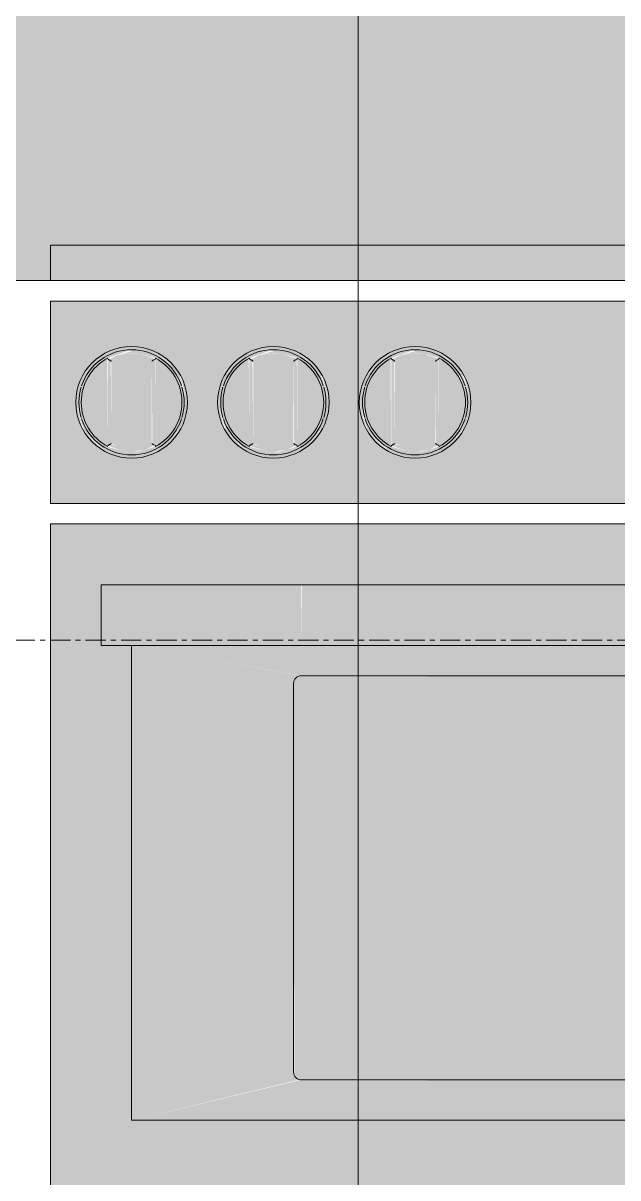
# Model space of a CAD drawing. Header units: inches. Extents: x -9046 to -8234, y -279 to 479.
# Drawn here: x -8800.12 to -8785.44, y 18.73 to 47.23 of the extents above; entities that cross this region are included whole.
import ezdxf

# ---------------------------------------------------------------- set-up
doc = ezdxf.new("R2010")
doc.units = ezdxf.units.IN
doc.header["$MEASUREMENT"] = 0
doc.linetypes.add('Grid Line 1_2_', pattern=[0.875, 0.5, -0.125, 0.125, -0.125])
for name, color, linetype, lineweight in [('A-FLOR-LEVL-1', 51, 'Grid Line 1_2_', 9), ('G-ANNO-SYMB', 111, 'Continuous', 9), ('I-WALL', 2, 'Continuous', 18), ('Q-CASE', 31, 'Continuous', 9), ('Q-SPCQ', 91, 'Continuous', 9)]:
    doc.layers.add(name, color=color, linetype=linetype, lineweight=lineweight)

# ---------------------------------------------------------------- blocks, each defined once
blk = doc.blocks.new('OD_CW_Base Cabinet - OD_CW_Base Cabinet-1601490-BUILDING SECTION - EAST_WEST - LOOKING SOUTH')
at = {"layer": 'Q-CASE'}
blk.add_line((-8732.819, 40.875), (-8844.569, 40.875), dxfattribs=at)
blk = doc.blocks.new('Range-Electric - 36_-1599812-BUILDING SECTION - EAST_WEST - LOOKING SOUTH')
at = {"layer": 'Q-SPCQ'}
for points in [[(-8782.25, 40.875), (-8763.694, 40.875), (-8763.694, 41.75), (-8799.444, 41.75), (-8799.444, 40.875), (-8786.879, 40.875)], [(-8797.444, 36.494), (-8797.444, 36.573), (-8798.094, 36.747), (-8798.57, 37.222), (-8798.744, 37.872), (-8798.558, 38.533), (-8798.094, 38.997), (-8797.444, 39.172), (-8797.444, 39.25), (-8798.133, 39.065), (-8798.645, 38.533), (-8798.822, 37.872), (-8798.608, 37.154), (-8798.094, 36.668), (-8797.591, 36.533)], [(-8797.444, 36.494), (-8796.755, 36.679), (-8796.24, 37.222), (-8796.066, 37.872), (-8796.28, 38.59), (-8796.795, 39.076), (-8797.444, 39.25), (-8797.444, 39.171), (-8796.795, 38.997), (-8796.319, 38.522), (-8796.145, 37.872), (-8796.337, 37.205), (-8796.795, 36.747), (-8797.444, 36.572)], [(-8793.944, 36.494), (-8793.944, 36.573), (-8794.594, 36.747), (-8795.07, 37.222), (-8795.244, 37.872), (-8795.058, 38.533), (-8794.594, 38.997), (-8793.944, 39.172), (-8793.944, 39.25), (-8794.633, 39.065), (-8795.145, 38.533), (-8795.322, 37.872), (-8795.108, 37.154), (-8794.594, 36.668), (-8794.207, 36.565)], [(-8793.944, 36.494), (-8793.255, 36.679), (-8792.74, 37.222), (-8792.566, 37.872), (-8792.78, 38.59), (-8793.295, 39.076), (-8793.944, 39.25), (-8793.944, 39.171), (-8793.295, 38.997), (-8792.819, 38.522), (-8792.645, 37.872), (-8792.837, 37.205), (-8793.295, 36.747), (-8793.944, 36.572)], [(-8790.444, 36.494), (-8790.444, 36.573), (-8791.094, 36.747), (-8791.57, 37.222), (-8791.744, 37.872), (-8791.558, 38.533), (-8791.094, 38.997), (-8790.444, 39.172), (-8790.444, 39.25), (-8791.133, 39.065), (-8791.645, 38.533), (-8791.822, 37.872), (-8791.608, 37.154), (-8791.094, 36.668), (-8790.591, 36.533)], [(-8790.444, 36.494), (-8789.755, 36.679), (-8789.24, 37.222), (-8789.066, 37.872), (-8789.28, 38.59), (-8789.795, 39.076), (-8790.444, 39.25), (-8790.444, 39.171), (-8789.795, 38.997), (-8789.319, 38.522), (-8789.145, 37.872), (-8789.337, 37.205), (-8789.795, 36.747), (-8790.444, 36.572)], [(-8798.035, 36.778), (-8798.051, 38.954), (-8798.277, 38.795), (-8798.492, 38.533), (-8798.608, 38.308), (-8798.678, 38.02), (-8798.678, 37.724), (-8798.608, 37.436), (-8798.449, 37.147), (-8798.232, 36.917), (-8798.035, 36.778)], [(-8798.035, 36.801), (-8797.941, 36.858), (-8797.96, 38.898), (-8798.035, 38.92), (-8798.035, 36.803)], [(-8797.444, 36.743), (-8797.444, 39.001), (-8797.706, 38.971), (-8797.941, 38.886), (-8797.941, 36.858), (-8797.707, 36.774)], [(-8797.444, 36.743), (-8797.181, 36.774), (-8796.948, 36.858), (-8796.948, 38.886), (-8797.182, 38.971), (-8797.444, 39.001), (-8797.444, 36.774)], [(-8796.854, 36.801), (-8796.865, 38.936), (-8796.948, 38.886), (-8796.929, 36.846), (-8796.857, 36.803)], [(-8796.854, 36.778), (-8796.612, 36.949), (-8796.417, 37.173), (-8796.28, 37.436), (-8796.21, 37.724), (-8796.21, 38.02), (-8796.28, 38.308), (-8796.417, 38.571), (-8796.657, 38.827), (-8796.854, 38.941), (-8796.854, 36.79)], [(-8794.535, 36.778), (-8794.551, 38.954), (-8794.777, 38.795), (-8794.992, 38.533), (-8795.108, 38.308), (-8795.178, 38.02), (-8795.178, 37.724), (-8795.108, 37.436), (-8794.972, 37.173), (-8794.732, 36.917), (-8794.535, 36.778)], [(-8794.535, 36.801), (-8794.441, 36.858), (-8794.46, 38.898), (-8794.535, 38.92), (-8794.535, 36.803)], [(-8793.944, 36.743), (-8793.944, 39.001), (-8794.206, 38.971), (-8794.441, 38.886), (-8794.441, 36.858), (-8794.207, 36.774)], [(-8793.944, 36.743), (-8793.681, 36.774), (-8793.448, 36.858), (-8793.448, 38.886), (-8793.682, 38.971), (-8793.944, 39.001), (-8793.944, 36.774)], [(-8793.354, 36.801), (-8793.365, 38.936), (-8793.448, 38.886), (-8793.429, 36.846), (-8793.357, 36.803)], [(-8793.354, 36.778), (-8793.112, 36.949), (-8792.917, 37.173), (-8792.78, 37.436), (-8792.71, 37.724), (-8792.71, 38.02), (-8792.78, 38.308), (-8792.917, 38.571), (-8793.157, 38.827), (-8793.354, 38.941), (-8793.354, 36.79)], [(-8791.035, 36.778), (-8791.051, 38.954), (-8791.277, 38.795), (-8791.507, 38.504), (-8791.608, 38.308), (-8791.678, 38.02), (-8791.678, 37.724), (-8791.608, 37.436), (-8791.472, 37.173), (-8791.232, 36.917), (-8791.035, 36.778)], [(-8791.035, 36.801), (-8790.941, 36.858), (-8790.96, 38.898), (-8791.035, 38.92), (-8791.035, 36.803)], [(-8790.444, 36.743), (-8790.444, 39.001), (-8790.706, 38.971), (-8790.941, 38.886), (-8790.941, 36.858), (-8790.707, 36.774)], [(-8790.444, 36.743), (-8790.181, 36.774), (-8789.948, 36.858), (-8789.948, 38.886), (-8790.182, 38.971), (-8790.444, 39.001), (-8790.444, 36.774)], [(-8789.854, 36.801), (-8789.865, 38.936), (-8789.948, 38.886), (-8789.929, 36.846), (-8789.857, 36.803)], [(-8789.854, 36.778), (-8789.612, 36.949), (-8789.417, 37.173), (-8789.28, 37.436), (-8789.21, 37.724), (-8789.21, 38.02), (-8789.28, 38.308), (-8789.417, 38.571), (-8789.657, 38.827), (-8789.854, 38.941), (-8789.854, 36.79)], [(-8798.194, 31.872), (-8797.509, 31.887), (-8797.509, 33.372), (-8798.194, 33.372), (-8798.194, 32.048)], [(-8797.444, 31.872), (-8796.509, 31.872), (-8796.509, 33.372), (-8797.509, 33.372), (-8797.509, 31.872)], [(-8795.361, 31.872), (-8795.361, 33.372), (-8796.509, 33.372), (-8796.509, 31.872)], [(-8793.236, 31.872), (-8793.257, 33.372), (-8795.361, 33.372), (-8795.361, 31.872), (-8793.257, 31.872)], [(-8772.994, 31.872), (-8769.903, 31.872), (-8769.903, 33.372), (-8793.236, 33.372), (-8793.236, 31.872), (-8782.25, 31.872)], [(-8769.903, 31.122), (-8769.765, 31.143), (-8765.694, 31.872), (-8797.444, 31.872), (-8793.236, 31.122), (-8770.453, 31.122)], [(-8797.444, 20.152), (-8793.444, 21.339), (-8793.444, 30.935), (-8797.444, 31.872), (-8797.444, 20.339)], [(-8793.444, 30.935), (-8793.417, 31.03), (-8793.374, 31.081), (-8793.299, 31.117), (-8793.299, 31.13), (-8797.444, 31.872), (-8793.488, 30.945)], [(-8793.257, 21.152), (-8769.837, 21.17), (-8769.743, 21.222), (-8769.694, 21.339), (-8769.714, 31.016), (-8769.75, 31.051), (-8769.846, 31.117), (-8769.882, 31.122), (-8793.321, 31.103), (-8793.434, 30.994), (-8793.444, 30.935), (-8793.426, 21.275), (-8793.326, 21.17), (-8793.274, 21.156)], [(-8797.444, 20.152), (-8793.299, 21.156), (-8793.374, 21.192), (-8793.426, 21.258), (-8793.47, 21.332), (-8796.696, 20.374)], [(-8769.84, 20.152), (-8765.694, 20.152), (-8769.882, 21.152), (-8793.338, 21.132), (-8797.444, 20.152), (-8769.882, 20.152)]]:
    blk.add_hatch(color=256, dxfattribs=at).paths.add_polyline_path(points, flags=0)
h = blk.add_hatch(color=256, dxfattribs=at)
h.paths.add_polyline_path([(-8763.737, 35.372), (-8763.694, 35.372), (-8763.694, 40.372), (-8799.444, 40.372), (-8799.444, 35.372), (-8768.366, 35.372)], flags=0)
h.paths.add_polyline_path([(-8782.25, 36.147), (-8785.069, 36.147), (-8785.069, 39.865), (-8778.069, 39.865), (-8778.069, 36.147), (-8781.569, 36.147)], flags=0)
h.paths.add_polyline_path([(-8765.694, 36.494), (-8766.383, 36.679), (-8766.888, 37.183), (-8767.072, 37.872), (-8766.858, 38.59), (-8766.344, 39.076), (-8765.694, 39.25), (-8765.005, 39.065), (-8764.494, 38.533), (-8764.316, 37.872), (-8764.53, 37.154), (-8765.045, 36.668), (-8765.431, 36.565)], flags=0)
h.paths.add_polyline_path([(-8797.444, 36.494), (-8798.133, 36.679), (-8798.638, 37.183), (-8798.822, 37.872), (-8798.608, 38.59), (-8798.094, 39.076), (-8797.444, 39.25), (-8796.755, 39.065), (-8796.244, 38.533), (-8796.066, 37.872), (-8796.28, 37.154), (-8796.795, 36.668), (-8797.181, 36.565)], flags=0)
h.paths.add_polyline_path([(-8793.944, 36.494), (-8794.633, 36.679), (-8795.138, 37.183), (-8795.322, 37.872), (-8795.108, 38.59), (-8794.594, 39.076), (-8793.944, 39.25), (-8793.255, 39.065), (-8792.744, 38.533), (-8792.566, 37.872), (-8792.78, 37.154), (-8793.295, 36.668), (-8793.821, 36.527)], flags=0)
h.paths.add_polyline_path([(-8769.194, 36.494), (-8769.883, 36.679), (-8770.388, 37.183), (-8770.572, 37.872), (-8770.358, 38.59), (-8769.844, 39.076), (-8769.194, 39.25), (-8768.505, 39.065), (-8767.994, 38.533), (-8767.816, 37.872), (-8768.03, 37.154), (-8768.545, 36.668), (-8768.946, 36.561)], flags=0)
h.paths.add_polyline_path([(-8772.694, 36.494), (-8773.383, 36.679), (-8773.888, 37.183), (-8774.072, 37.872), (-8773.858, 38.59), (-8773.344, 39.076), (-8772.694, 39.25), (-8772.005, 39.065), (-8771.494, 38.533), (-8771.316, 37.872), (-8771.53, 37.154), (-8772.045, 36.668), (-8772.431, 36.565)], flags=0)
h.paths.add_polyline_path([(-8790.444, 36.494), (-8791.133, 36.679), (-8791.638, 37.183), (-8791.822, 37.872), (-8791.637, 38.561), (-8791.094, 39.076), (-8790.444, 39.25), (-8789.755, 39.065), (-8789.244, 38.533), (-8789.066, 37.872), (-8789.28, 37.154), (-8789.795, 36.668), (-8790.181, 36.565)], flags=0)
h = blk.add_hatch(color=256, dxfattribs=at)
h.paths.add_polyline_path([(-8797.444, 36.573), (-8797.444, 36.612), (-8798.035, 36.778), (-8798.185, 36.853), (-8798.472, 37.173), (-8798.627, 37.436), (-8798.552, 37.205), (-8798.094, 36.747), (-8797.521, 36.593)], flags=0)
h.paths.add_polyline_path([(-8798.647, 37.51), (-8798.678, 37.724), (-8798.678, 38.02), (-8798.678, 38.115), (-8798.744, 37.872), (-8798.678, 37.629)], flags=0)
h.paths.add_polyline_path([(-8798.637, 38.269), (-8798.608, 38.309), (-8798.449, 38.597), (-8798.185, 38.891), (-8797.916, 39.004), (-8797.521, 39.151), (-8798.094, 38.997), (-8798.57, 38.522), (-8798.627, 38.308)], flags=0)
h = blk.add_hatch(color=256, dxfattribs=at)
h.paths.add_polyline_path([(-8797.444, 36.612), (-8797.444, 36.649), (-8797.707, 36.677), (-8797.543, 36.637)], flags=0)
h.paths.add_polyline_path([(-8798.035, 36.778), (-8798.277, 36.949), (-8798.185, 36.853), (-8798.058, 36.79)], flags=0)
h.paths.add_polyline_path([(-8798.608, 37.436), (-8798.644, 37.495), (-8798.637, 37.476)], flags=0)
h.paths.add_polyline_path([(-8798.678, 38.02), (-8798.637, 38.268), (-8798.647, 38.234)], flags=0)
h.paths.add_polyline_path([(-8798.277, 38.795), (-8798.094, 38.936), (-8798.185, 38.891)], flags=0)
h.paths.add_polyline_path([(-8797.749, 39.057), (-8797.444, 39.098), (-8797.444, 39.132), (-8797.743, 39.058)], flags=0)
h = blk.add_hatch(color=256, dxfattribs=at)
h.paths.add_polyline_path([(-8797.444, 36.649), (-8797.444, 36.743), (-8797.789, 36.803), (-8797.96, 36.846), (-8798.011, 36.795), (-8797.668, 36.677), (-8797.53, 36.66)], flags=0)
h.paths.add_polyline_path([(-8797.941, 38.886), (-8797.706, 38.971), (-8797.444, 39.004), (-8797.444, 39.095), (-8797.795, 39.038), (-8798.011, 38.929), (-8797.949, 38.891)], flags=0)
h = blk.add_hatch(color=256, dxfattribs=at)
h.paths.add_polyline_path([(-8797.444, 36.573), (-8796.795, 36.747), (-8796.319, 37.222), (-8796.281, 37.435), (-8796.417, 37.173), (-8796.704, 36.853), (-8796.973, 36.741), (-8797.444, 36.612)], flags=0)
h.paths.add_polyline_path([(-8796.242, 37.51), (-8796.145, 37.872), (-8796.242, 38.234), (-8796.21, 38.02), (-8796.21, 37.724)], flags=0)
h.paths.add_polyline_path([(-8796.251, 38.269), (-8796.337, 38.539), (-8796.795, 38.997), (-8797.444, 39.171), (-8797.444, 39.132), (-8796.854, 38.966), (-8796.704, 38.891), (-8796.417, 38.571), (-8796.28, 38.308)], flags=0)
h = blk.add_hatch(color=256, dxfattribs=at)
h.paths.add_polyline_path([(-8797.444, 36.612), (-8797.259, 36.672), (-8797.444, 36.646)], flags=0)
h.paths.add_polyline_path([(-8796.854, 36.778), (-8796.704, 36.853), (-8796.704, 36.884), (-8796.838, 36.79)], flags=0)
h.paths.add_polyline_path([(-8796.28, 37.436), (-8796.242, 37.51), (-8796.258, 37.528), (-8796.271, 37.476)], flags=0)
h.paths.add_polyline_path([(-8796.21, 38.02), (-8796.251, 38.269), (-8796.271, 38.269), (-8796.246, 38.168)], flags=0)
h.paths.add_polyline_path([(-8796.612, 38.795), (-8796.704, 38.891), (-8796.748, 38.891), (-8796.657, 38.827)], flags=0)
h.paths.add_polyline_path([(-8796.854, 38.943), (-8796.869, 38.971), (-8796.857, 38.944)], flags=0)
h.paths.add_polyline_path([(-8797.139, 39.057), (-8797.444, 39.132), (-8797.444, 39.095), (-8797.146, 39.057)], flags=0)
h = blk.add_hatch(color=256, dxfattribs=at)
h.paths.add_polyline_path([(-8797.444, 36.649), (-8797.095, 36.706), (-8796.878, 36.815), (-8796.962, 36.853), (-8797.181, 36.774), (-8797.444, 36.741), (-8797.444, 36.66)], flags=0)
h.paths.add_polyline_path([(-8796.948, 38.886), (-8796.878, 38.95), (-8797.22, 39.067), (-8797.444, 39.084), (-8797.444, 39.001), (-8797.1, 38.941), (-8796.962, 38.891)], flags=0)
h = blk.add_hatch(color=256, dxfattribs=at)
h.paths.add_polyline_path([(-8793.944, 36.573), (-8793.944, 36.612), (-8794.535, 36.778), (-8794.685, 36.853), (-8794.972, 37.173), (-8795.127, 37.436), (-8795.052, 37.205), (-8794.594, 36.747), (-8794.021, 36.593)], flags=0)
h.paths.add_polyline_path([(-8795.147, 37.51), (-8795.178, 37.724), (-8795.178, 38.02), (-8795.178, 38.115), (-8795.244, 37.872), (-8795.178, 37.629)], flags=0)
h.paths.add_polyline_path([(-8795.137, 38.269), (-8795.108, 38.309), (-8794.972, 38.571), (-8794.685, 38.891), (-8794.416, 39.004), (-8794.027, 39.149), (-8794.594, 38.997), (-8795.07, 38.522), (-8795.127, 38.308)], flags=0)
h = blk.add_hatch(color=256, dxfattribs=at)
h.paths.add_polyline_path([(-8793.944, 36.612), (-8793.944, 36.649), (-8794.207, 36.677), (-8794.043, 36.637)], flags=0)
h.paths.add_polyline_path([(-8794.535, 36.778), (-8794.777, 36.949), (-8794.685, 36.853), (-8794.558, 36.79)], flags=0)
h.paths.add_polyline_path([(-8795.108, 37.436), (-8795.144, 37.495), (-8795.137, 37.476)], flags=0)
h.paths.add_polyline_path([(-8795.178, 38.02), (-8795.137, 38.268), (-8795.147, 38.234)], flags=0)
h.paths.add_polyline_path([(-8794.777, 38.795), (-8794.594, 38.936), (-8794.685, 38.891)], flags=0)
h.paths.add_polyline_path([(-8794.249, 39.057), (-8793.944, 39.098), (-8793.944, 39.132), (-8794.243, 39.058)], flags=0)
h = blk.add_hatch(color=256, dxfattribs=at)
h.paths.add_polyline_path([(-8793.944, 36.649), (-8793.944, 36.743), (-8794.289, 36.803), (-8794.46, 36.846), (-8794.511, 36.795), (-8794.168, 36.677), (-8794.03, 36.66)], flags=0)
h.paths.add_polyline_path([(-8794.441, 38.886), (-8794.206, 38.971), (-8793.944, 39.004), (-8793.944, 39.095), (-8794.295, 39.038), (-8794.511, 38.929), (-8794.449, 38.891)], flags=0)
h = blk.add_hatch(color=256, dxfattribs=at)
h.paths.add_polyline_path([(-8793.944, 36.573), (-8793.295, 36.747), (-8792.819, 37.222), (-8792.781, 37.435), (-8792.917, 37.173), (-8793.204, 36.853), (-8793.473, 36.741), (-8793.944, 36.612)], flags=0)
h.paths.add_polyline_path([(-8792.742, 37.51), (-8792.645, 37.872), (-8792.742, 38.234), (-8792.71, 38.02), (-8792.71, 37.724)], flags=0)
h.paths.add_polyline_path([(-8792.751, 38.269), (-8792.837, 38.539), (-8793.295, 38.997), (-8793.944, 39.171), (-8793.944, 39.132), (-8793.354, 38.966), (-8793.204, 38.891), (-8792.917, 38.571), (-8792.78, 38.308)], flags=0)
h.paths.add_polyline_path([(-8793.357, 38.941), (-8793.378, 38.953), (-8793.362, 38.943)], flags=0)
h = blk.add_hatch(color=256, dxfattribs=at)
h.paths.add_polyline_path([(-8793.944, 36.612), (-8793.821, 36.665), (-8793.944, 36.646)], flags=0)
h.paths.add_polyline_path([(-8793.354, 36.778), (-8793.204, 36.853), (-8793.204, 36.884), (-8793.338, 36.79)], flags=0)
h.paths.add_polyline_path([(-8792.78, 37.436), (-8792.742, 37.51), (-8792.758, 37.528), (-8792.771, 37.476)], flags=0)
h.paths.add_polyline_path([(-8792.71, 38.02), (-8792.751, 38.269), (-8792.771, 38.269), (-8792.746, 38.168)], flags=0)
h.paths.add_polyline_path([(-8793.112, 38.795), (-8793.204, 38.891), (-8793.248, 38.891), (-8793.157, 38.827)], flags=0)
h.paths.add_polyline_path([(-8793.354, 38.943), (-8793.369, 38.971), (-8793.357, 38.944)], flags=0)
h.paths.add_polyline_path([(-8793.639, 39.057), (-8793.944, 39.132), (-8793.944, 39.095), (-8793.646, 39.057)], flags=0)
h = blk.add_hatch(color=256, dxfattribs=at)
h.paths.add_polyline_path([(-8793.944, 36.649), (-8793.595, 36.706), (-8793.378, 36.815), (-8793.462, 36.853), (-8793.681, 36.774), (-8793.944, 36.741), (-8793.944, 36.66)], flags=0)
h.paths.add_polyline_path([(-8793.448, 38.886), (-8793.378, 38.95), (-8793.72, 39.067), (-8793.944, 39.084), (-8793.944, 39.001), (-8793.6, 38.941), (-8793.462, 38.891)], flags=0)
h = blk.add_hatch(color=256, dxfattribs=at)
h.paths.add_polyline_path([(-8790.444, 36.573), (-8790.444, 36.612), (-8791.035, 36.778), (-8791.185, 36.853), (-8791.472, 37.173), (-8791.627, 37.436), (-8791.552, 37.205), (-8791.094, 36.747), (-8790.521, 36.593)], flags=0)
h.paths.add_polyline_path([(-8791.647, 37.51), (-8791.678, 37.724), (-8791.678, 38.02), (-8791.678, 38.115), (-8791.744, 37.872), (-8791.678, 37.629)], flags=0)
h.paths.add_polyline_path([(-8791.637, 38.269), (-8791.608, 38.309), (-8791.472, 38.571), (-8791.185, 38.891), (-8790.916, 39.004), (-8790.521, 39.151), (-8791.094, 38.997), (-8791.57, 38.522), (-8791.627, 38.308)], flags=0)
h = blk.add_hatch(color=256, dxfattribs=at)
h.paths.add_polyline_path([(-8790.444, 36.612), (-8790.444, 36.649), (-8790.707, 36.677), (-8790.543, 36.637)], flags=0)
h.paths.add_polyline_path([(-8791.035, 36.778), (-8791.277, 36.949), (-8791.185, 36.853), (-8791.058, 36.79)], flags=0)
h.paths.add_polyline_path([(-8791.608, 37.436), (-8791.644, 37.495), (-8791.637, 37.476)], flags=0)
h.paths.add_polyline_path([(-8791.678, 38.02), (-8791.637, 38.268), (-8791.647, 38.234)], flags=0)
h.paths.add_polyline_path([(-8791.277, 38.795), (-8791.094, 38.936), (-8791.185, 38.891)], flags=0)
h.paths.add_polyline_path([(-8790.749, 39.057), (-8790.444, 39.098), (-8790.444, 39.132), (-8790.743, 39.058)], flags=0)
h = blk.add_hatch(color=256, dxfattribs=at)
h.paths.add_polyline_path([(-8790.444, 36.649), (-8790.444, 36.743), (-8790.789, 36.803), (-8790.96, 36.846), (-8791.011, 36.795), (-8790.668, 36.677), (-8790.53, 36.66)], flags=0)
h.paths.add_polyline_path([(-8790.941, 38.886), (-8790.706, 38.971), (-8790.444, 39.004), (-8790.444, 39.095), (-8790.795, 39.038), (-8791.011, 38.929), (-8790.949, 38.891)], flags=0)
h = blk.add_hatch(color=256, dxfattribs=at)
h.paths.add_polyline_path([(-8790.444, 36.573), (-8789.795, 36.747), (-8789.319, 37.222), (-8789.281, 37.435), (-8789.417, 37.173), (-8789.704, 36.853), (-8789.973, 36.741), (-8790.444, 36.612)], flags=0)
h.paths.add_polyline_path([(-8789.242, 37.51), (-8789.145, 37.872), (-8789.242, 38.234), (-8789.21, 38.02), (-8789.21, 37.724)], flags=0)
h.paths.add_polyline_path([(-8789.251, 38.269), (-8789.337, 38.539), (-8789.795, 38.997), (-8790.444, 39.171), (-8790.444, 39.132), (-8789.854, 38.966), (-8789.704, 38.891), (-8789.417, 38.571), (-8789.28, 38.308)], flags=0)
h = blk.add_hatch(color=256, dxfattribs=at)
h.paths.add_polyline_path([(-8790.444, 36.612), (-8790.259, 36.672), (-8790.444, 36.646)], flags=0)
h.paths.add_polyline_path([(-8789.854, 36.778), (-8789.704, 36.853), (-8789.704, 36.884), (-8789.838, 36.79)], flags=0)
h.paths.add_polyline_path([(-8789.28, 37.436), (-8789.242, 37.51), (-8789.258, 37.528), (-8789.271, 37.476)], flags=0)
h.paths.add_polyline_path([(-8789.21, 38.02), (-8789.251, 38.269), (-8789.271, 38.269), (-8789.246, 38.168)], flags=0)
h.paths.add_polyline_path([(-8789.612, 38.795), (-8789.704, 38.891), (-8789.748, 38.891), (-8789.657, 38.827)], flags=0)
h.paths.add_polyline_path([(-8789.854, 38.943), (-8789.869, 38.971), (-8789.857, 38.944)], flags=0)
h.paths.add_polyline_path([(-8790.139, 39.057), (-8790.444, 39.132), (-8790.444, 39.095), (-8790.146, 39.057)], flags=0)
h = blk.add_hatch(color=256, dxfattribs=at)
h.paths.add_polyline_path([(-8790.444, 36.649), (-8790.095, 36.706), (-8789.878, 36.815), (-8789.962, 36.853), (-8790.181, 36.774), (-8790.444, 36.741), (-8790.444, 36.66)], flags=0)
h.paths.add_polyline_path([(-8789.948, 38.886), (-8789.878, 38.95), (-8790.22, 39.067), (-8790.444, 39.084), (-8790.444, 39.001), (-8790.1, 38.941), (-8789.962, 38.891)], flags=0)
h = blk.add_hatch(color=256, dxfattribs=at)
h.paths.add_polyline_path([(-8782.25, 16.152), (-8763.694, 16.152), (-8763.694, 34.872), (-8799.444, 34.872), (-8799.444, 16.152), (-8785.558, 16.152)], flags=0)
h.paths.add_polyline_path([(-8793.257, 20.152), (-8797.444, 20.152), (-8797.444, 31.872), (-8798.194, 31.872), (-8798.194, 33.372), (-8764.944, 33.372), (-8764.944, 31.872), (-8765.694, 31.872), (-8765.694, 20.152), (-8782.25, 20.152)], flags=0)
for p, q in [((-8799.444, 40.888), (-8799.444, 41.75)), ((-8763.694, 41.75), (-8799.444, 41.75)), ((-8799.444, 35.372), (-8799.444, 40.372)), ((-8763.694, 40.372), (-8799.444, 40.372)), ((-8799.444, 35.372), (-8763.694, 35.372)), ((-8799.444, 16.152), (-8799.444, 34.872)), ((-8763.694, 34.872), (-8799.444, 34.872)), ((-8798.194, 33.372), (-8797.509, 33.372)), ((-8798.194, 31.872), (-8798.194, 33.372)), ((-8797.509, 33.372), (-8796.509, 33.372)), ((-8796.509, 33.372), (-8795.361, 33.372)), ((-8795.361, 33.372), (-8793.236, 33.372)), ((-8793.236, 33.372), (-8769.903, 33.372)), ((-8797.509, 31.872), (-8798.194, 31.872)), ((-8796.509, 31.872), (-8797.509, 31.872)), ((-8797.444, 31.872), (-8797.444, 20.152)), ((-8795.361, 31.872), (-8796.509, 31.872)), ((-8793.236, 31.872), (-8795.361, 31.872)), ((-8769.903, 31.872), (-8793.236, 31.872)), ((-8769.882, 31.122), (-8793.257, 31.122)), ((-8793.257, 31.122), (-8769.882, 31.122)), ((-8793.444, 30.935), (-8793.444, 21.339)), ((-8793.444, 21.339), (-8793.444, 30.935)), ((-8793.257, 21.152), (-8769.882, 21.152)), ((-8769.882, 21.152), (-8793.257, 21.152)), ((-8797.444, 20.152), (-8765.694, 20.152))]:
    blk.add_line(p, q, dxfattribs=at)
at = {"layer": 'Q-SPCQ', "flags": 128}
for points in [[(-8798.035, 38.966), (-8798.035, 38.954), (-8798.035, 38.943)], [(-8796.948, 38.886), (-8796.929, 38.898), (-8796.91, 38.909), (-8796.893, 38.92), (-8796.878, 38.929), (-8796.865, 38.936), (-8796.857, 38.941)], [(-8796.854, 38.943), (-8796.854, 38.954), (-8796.854, 38.966)], [(-8794.535, 38.966), (-8794.535, 38.954), (-8794.535, 38.943)], [(-8793.448, 38.886), (-8793.429, 38.898), (-8793.41, 38.909), (-8793.393, 38.92), (-8793.378, 38.929), (-8793.365, 38.936), (-8793.357, 38.941)], [(-8793.354, 38.943), (-8793.354, 38.954), (-8793.354, 38.966)], [(-8791.035, 38.966), (-8791.035, 38.954), (-8791.035, 38.943)], [(-8789.948, 38.886), (-8789.929, 38.898), (-8789.91, 38.909), (-8789.893, 38.92), (-8789.878, 38.929), (-8789.865, 38.936), (-8789.857, 38.941)], [(-8789.854, 38.943), (-8789.854, 38.954), (-8789.854, 38.966)], [(-8798.035, 36.801), (-8798.035, 36.79), (-8798.035, 36.778)], [(-8796.857, 36.803), (-8796.865, 36.808), (-8796.878, 36.815), (-8796.893, 36.824), (-8796.91, 36.835), (-8796.929, 36.846), (-8796.948, 36.858)], [(-8796.854, 36.778), (-8796.854, 36.79), (-8796.854, 36.801)], [(-8794.535, 36.801), (-8794.535, 36.79), (-8794.535, 36.778)], [(-8793.357, 36.803), (-8793.365, 36.808), (-8793.378, 36.815), (-8793.393, 36.824), (-8793.41, 36.835), (-8793.429, 36.846), (-8793.448, 36.858)], [(-8793.354, 36.778), (-8793.354, 36.79), (-8793.354, 36.801)], [(-8791.035, 36.801), (-8791.035, 36.79), (-8791.035, 36.778)], [(-8789.857, 36.803), (-8789.865, 36.808), (-8789.878, 36.815), (-8789.893, 36.824), (-8789.91, 36.835), (-8789.929, 36.846), (-8789.948, 36.858)], [(-8789.854, 36.778), (-8789.854, 36.79), (-8789.854, 36.801)]]:
    blk.add_lwpolyline(points, dxfattribs=at)
at = {"layer": 'Q-SPCQ'}
for centre, radius, start, end in [((-8797.444, 37.872), 1.378, 90, 270), ((-8797.444, 37.872), 1.299, 90, 161.6931), ((-8797.444, 37.872), 1.378, 270, 90), ((-8797.444, 37.872), 1.299, 18.3069, 90), ((-8793.944, 37.872), 1.378, 90, 270), ((-8793.944, 37.872), 1.299, 90, 161.6931), ((-8793.944, 37.872), 1.378, 270, 90), ((-8793.944, 37.872), 1.299, 18.3069, 90), ((-8790.444, 37.872), 1.378, 90, 270), ((-8790.444, 37.872), 1.299, 90, 161.6931), ((-8790.444, 37.872), 1.378, 270, 90), ((-8790.444, 37.872), 1.299, 18.3069, 90), ((-8797.444, 37.872), 1.243, 118.3667, 241.6333), ((-8797.444, 37.872), 1.243, 298.3667, 61.6333), ((-8793.944, 37.872), 1.243, 118.3667, 241.6333), ((-8793.944, 37.872), 1.243, 298.3667, 61.6333), ((-8790.444, 37.872), 1.243, 118.3667, 241.6333), ((-8790.444, 37.872), 1.243, 298.3667, 61.6333), ((-8797.444, 37.872), 1.299, 163.2958, 196.7042), ((-8797.444, 37.872), 1.299, 343.2958, 16.7042), ((-8793.944, 37.872), 1.299, 163.2958, 196.7042), ((-8793.944, 37.872), 1.299, 343.2958, 16.7042), ((-8790.444, 37.872), 1.299, 163.2958, 196.7042), ((-8790.444, 37.872), 1.299, 343.2958, 16.7042), ((-8797.444, 37.872), 1.299, 198.3069, 270), ((-8797.444, 37.872), 1.299, 270, 341.6931), ((-8793.944, 37.872), 1.299, 198.3069, 270), ((-8793.944, 37.872), 1.299, 270, 341.6931), ((-8790.444, 37.872), 1.299, 198.3069, 270), ((-8790.444, 37.872), 1.299, 270, 341.6931), ((-8793.257, 30.935), 0.188, 90, 180), ((-8793.257, 30.935), 0.188, 90, 180), ((-8793.257, 21.339), 0.188, 180, 270), ((-8793.257, 21.339), 0.188, 180, 270)]:
    blk.add_arc(centre, radius, start, end, dxfattribs=at)
for points, knots in [([(-8798.032, 38.941), (-8798.03, 38.94), (-8798.025, 38.938), (-8798.018, 38.933), (-8798.011, 38.929), (-8798.004, 38.925), (-8797.996, 38.92), (-8797.988, 38.915), (-8797.976, 38.908), (-8797.96, 38.898), (-8797.948, 38.89), (-8797.941, 38.886)], [-0.8571429, -0.8571429, -0.8571429, -0.8571429, -0.7142857, -0.6428571, -0.5714286, -0.5, -0.4285714, -0.3571429, -0.2857143, -0.1428571, 0, 0, 0, 0]), ([(-8794.532, 38.941), (-8794.53, 38.94), (-8794.525, 38.938), (-8794.518, 38.933), (-8794.511, 38.929), (-8794.504, 38.925), (-8794.496, 38.92), (-8794.488, 38.915), (-8794.476, 38.908), (-8794.46, 38.898), (-8794.448, 38.89), (-8794.441, 38.886)], [-0.8571429, -0.8571429, -0.8571429, -0.8571429, -0.7142857, -0.6428571, -0.5714286, -0.5, -0.4285714, -0.3571429, -0.2857143, -0.1428571, 0, 0, 0, 0]), ([(-8791.032, 38.941), (-8791.03, 38.94), (-8791.025, 38.938), (-8791.018, 38.933), (-8791.011, 38.929), (-8791.004, 38.925), (-8790.996, 38.92), (-8790.988, 38.915), (-8790.976, 38.908), (-8790.96, 38.898), (-8790.948, 38.89), (-8790.941, 38.886)], [-0.8571429, -0.8571429, -0.8571429, -0.8571429, -0.7142857, -0.6428571, -0.5714286, -0.5, -0.4285714, -0.3571429, -0.2857143, -0.1428571, 0, 0, 0, 0]), ([(-8797.941, 36.858), (-8797.951, 36.852), (-8797.963, 36.845), (-8797.976, 36.836), (-8797.985, 36.831), (-8797.995, 36.825), (-8798.004, 36.819), (-8798.011, 36.815), (-8798.018, 36.811), (-8798.025, 36.807), (-8798.03, 36.804), (-8798.032, 36.803)], [-1, -1, -1, -1, -0.7857143, -0.7321429, -0.6785714, -0.5714286, -0.5, -0.4285714, -0.3571429, -0.2857143, -0.1428571, -0.1428571, -0.1428571, -0.1428571]), ([(-8794.441, 36.858), (-8794.451, 36.852), (-8794.463, 36.845), (-8794.476, 36.836), (-8794.485, 36.831), (-8794.495, 36.825), (-8794.504, 36.819), (-8794.511, 36.815), (-8794.518, 36.811), (-8794.525, 36.807), (-8794.53, 36.804), (-8794.532, 36.803)], [-1, -1, -1, -1, -0.7857143, -0.7321429, -0.6785714, -0.5714286, -0.5, -0.4285714, -0.3571429, -0.2857143, -0.1428571, -0.1428571, -0.1428571, -0.1428571]), ([(-8790.941, 36.858), (-8790.951, 36.852), (-8790.963, 36.845), (-8790.976, 36.836), (-8790.985, 36.831), (-8790.995, 36.825), (-8791.004, 36.819), (-8791.011, 36.815), (-8791.018, 36.811), (-8791.025, 36.807), (-8791.03, 36.804), (-8791.032, 36.803)], [-1, -1, -1, -1, -0.7857143, -0.7321429, -0.6785714, -0.5714286, -0.5, -0.4285714, -0.3571429, -0.2857143, -0.1428571, -0.1428571, -0.1428571, -0.1428571])]:
    blk.add_open_spline(points, degree=3, knots=knots, dxfattribs=at)

msp = doc.modelspace()

# ---------------------------------------------------------------- hatches: boundary and pattern name
at = {"layer": 'I-WALL'}
h = msp.add_hatch(color=256, dxfattribs=at)
h.paths.add_polyline_path([(-8844.56938, 4.875), (-8844.56938, 8.875), (-8847.56938, 8.875), (-8847.56938, 4.875), (-8845.56938, 4.875)], flags=0)
h.paths.add_polyline_path([(-8868.56938, 29), (-8868.56938, 40.875), (-8799.44438, 40.88758), (-8799.44438, 41.75), (-8763.69438, 41.75), (-8763.69438, 40.875), (-8732.81938, 40.875), (-8732.81938, 62.375), (-8869.81938, 62.375), (-8869.81938, 29)], flags=0)
h.paths.add_polyline_path([(-8732.81938, 76.875), (-8698.69438, 76.875), (-8698.69438, 134), (-8869.81938, 134), (-8869.81938, 110.375), (-8732.81938, 110.375), (-8732.81938, 104.45486)], flags=0)
h.paths.add_polyline_path([(-8865.84834, 121.875), (-8865.84834, 131.875), (-8847.84834, 131.875), (-8847.84834, 121.875), (-8858.94438, 121.875)], flags=0)
h.paths.add_polyline_path([(-8708.19848, 121.875), (-8719.31938, 121.875), (-8719.31938, 131.875), (-8701.31938, 131.875), (-8701.31938, 121.875), (-8704.14636, 121.875)], flags=0)

# ---------------------------------------------------------------- linework, layer by layer
at = {"layer": 'A-FLOR-LEVL-1'}
msp.add_line((-8237.20435, 32), (-9030.84431, 32), dxfattribs=at)
at = {"layer": 'G-ANNO-SYMB'}
msp.add_line((-8791.84586, 161.46414), (-8791.84586, -54.38721), dxfattribs=at)

# ---------------------------------------------------------------- block references
at = {"layer": 'Q-CASE'}
msp.add_blockref('OD_CW_Base Cabinet - OD_CW_Base Cabinet-1601490-BUILDING SECTION - EAST_WEST - LOOKING SOUTH', (0, 0), dxfattribs=at)
at = {"layer": 'Q-SPCQ'}
msp.add_blockref('Range-Electric - 36_-1599812-BUILDING SECTION - EAST_WEST - LOOKING SOUTH', (0, 0), dxfattribs=at)

doc.saveas('drawing.dxf')
